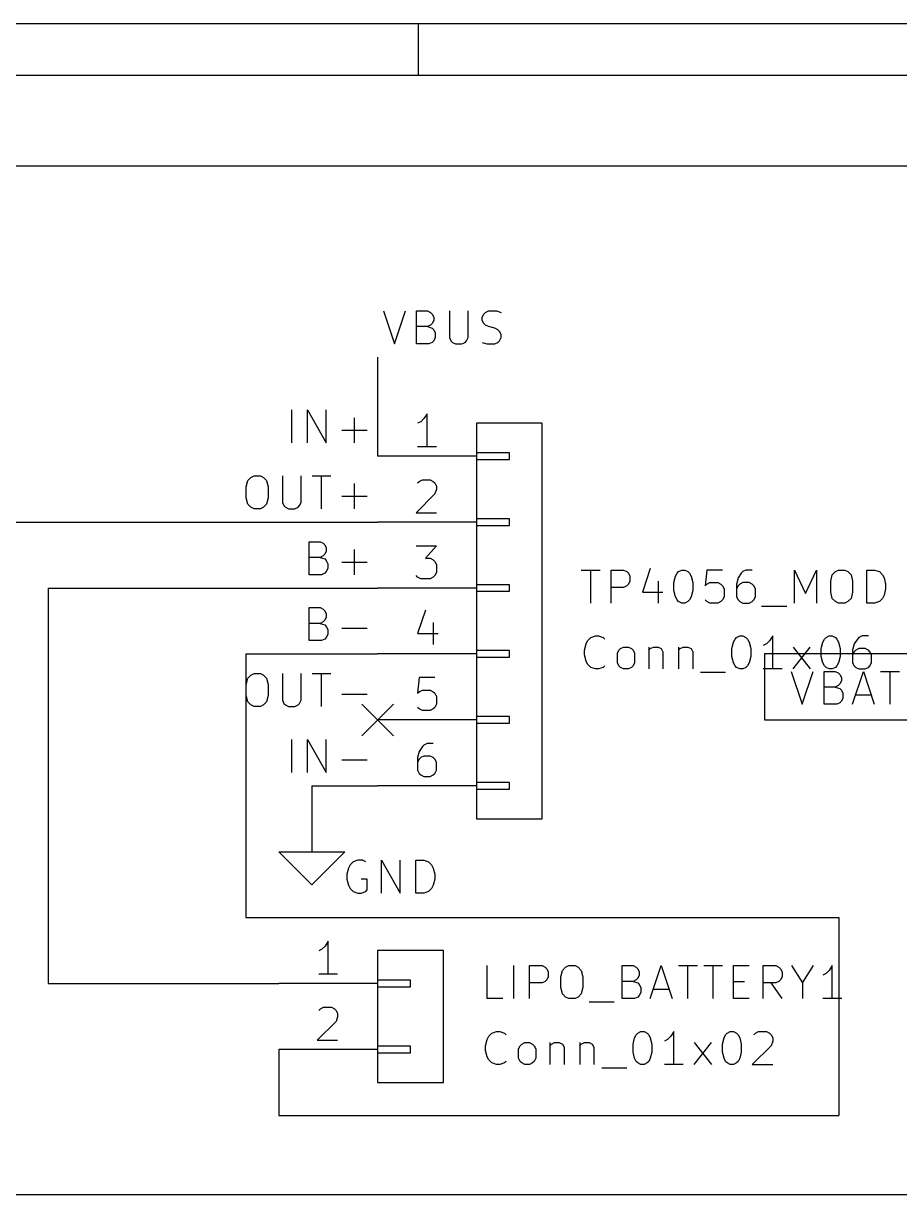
# Model space of a CAD drawing. Header units: inches. Extents: x 0.4 to 11.3, y -7.9 to -0.4.
# Drawn here: x 1.762 to 3.092, y -2.17 to -0.394 of the extents above; entities that cross this region are included whole.
import ezdxf

# ---------------------------------------------------------------- set-up
doc = ezdxf.new("R2010")
doc.units = ezdxf.units.IN
doc.header["$MEASUREMENT"] = 0
for name, color, linetype in [('BLUE', 174, 'CONTINUOUS'), ('GREENSIXTYFIVE', 129, 'CONTINUOUS'), ('LIGHTBLUE', 172, 'CONTINUOUS'), ('LIGHTGREEN', 92, 'CONTINUOUS'), ('LIGHTRED', 12, 'CONTINUOUS'), ('RED', 14, 'CONTINUOUS'), ('REDSIX', 19, 'CONTINUOUS'), ('WHITE', 250, 'CONTINUOUS')]:
    doc.layers.add(name, color=color, linetype=linetype)

msp = doc.modelspace()

# ---------------------------------------------------------------- linework, layer by layer
at = {"layer": 'BLUE', "linetype": 'CONTINUOUS'}
for p, q in [((2.276, -1.426), (2.324, -1.474)), ((2.324, -1.426), (2.276, -1.474))]:
    msp.add_line(p, q, dxfattribs=at)
at = {"layer": 'GREENSIXTYFIVE', "linetype": 'CONTINUOUS'}
for p, q in [((2.6091, -1.2228), (2.6377, -1.2228)), ((2.6091, -1.2228), (2.6377, -1.2228)), ((2.6234, -1.2728), (2.6234, -1.2228)), ((2.6234, -1.2728), (2.6234, -1.2228)), ((2.6544, -1.2728), (2.6544, -1.2228)), ((2.6544, -1.2228), (2.6734, -1.2228)), ((2.6544, -1.2728), (2.6544, -1.2228)), ((2.6544, -1.2228), (2.6734, -1.2228)), ((2.6734, -1.2228), (2.6782, -1.2252)), ((2.6734, -1.2228), (2.6782, -1.2252)), ((2.6782, -1.2252), (2.6806, -1.2276)), ((2.6782, -1.2252), (2.6806, -1.2276)), ((2.7139, -1.2204), (2.702, -1.2561)), ((2.7139, -1.2204), (2.702, -1.2561)), ((2.7544, -1.2276), (2.7568, -1.2252)), ((2.7544, -1.2276), (2.7568, -1.2252)), ((2.7568, -1.2252), (2.7615, -1.2228)), ((2.7568, -1.2252), (2.7615, -1.2228)), ((2.7615, -1.2228), (2.7663, -1.2228)), ((2.7615, -1.2228), (2.7663, -1.2228)), ((2.7663, -1.2228), (2.771, -1.2252)), ((2.7663, -1.2228), (2.771, -1.2252)), ((2.771, -1.2252), (2.7734, -1.2276)), ((2.771, -1.2252), (2.7734, -1.2276)), ((2.7996, -1.2228), (2.7972, -1.2466)), ((2.7996, -1.2228), (2.7972, -1.2466)), ((2.8234, -1.2228), (2.7996, -1.2228)), ((2.8234, -1.2228), (2.7996, -1.2228)), ((2.8544, -1.2252), (2.852, -1.2276)), ((2.8544, -1.2252), (2.852, -1.2276)), ((2.8591, -1.2228), (2.8544, -1.2252)), ((2.8591, -1.2228), (2.8544, -1.2252)), ((2.8687, -1.2228), (2.8591, -1.2228)), ((2.8687, -1.2228), (2.8591, -1.2228)), ((2.9329, -1.2728), (2.9329, -1.2228)), ((2.9329, -1.2228), (2.9496, -1.2585)), ((2.9329, -1.2728), (2.9329, -1.2228)), ((2.9329, -1.2228), (2.9496, -1.2585)), ((2.9496, -1.2585), (2.9663, -1.2228)), ((2.9496, -1.2585), (2.9663, -1.2228)), ((2.9663, -1.2228), (2.9663, -1.2728)), ((2.9663, -1.2228), (2.9663, -1.2728)), ((2.9901, -1.2299), (2.9948, -1.2252)), ((2.9901, -1.2299), (2.9948, -1.2252)), ((2.9948, -1.2252), (2.9996, -1.2228)), ((2.9948, -1.2252), (2.9996, -1.2228)), ((2.9996, -1.2228), (3.0091, -1.2228)), ((2.9996, -1.2228), (3.0091, -1.2228)), ((3.0091, -1.2228), (3.0139, -1.2252)), ((3.0091, -1.2228), (3.0139, -1.2252)), ((3.0139, -1.2252), (3.0187, -1.2299)), ((3.0139, -1.2252), (3.0187, -1.2299)), ((3.0425, -1.2728), (3.0425, -1.2228)), ((3.0425, -1.2228), (3.0544, -1.2228)), ((3.0425, -1.2728), (3.0425, -1.2228)), ((3.0425, -1.2228), (3.0544, -1.2228)), ((3.0544, -1.2228), (3.0615, -1.2252)), ((3.0544, -1.2228), (3.0615, -1.2252)), ((3.0615, -1.2252), (3.0663, -1.2299)), ((3.0615, -1.2252), (3.0663, -1.2299)), ((2.6806, -1.2276), (2.6829, -1.2323)), ((2.6806, -1.2276), (2.6829, -1.2323)), ((2.6829, -1.2395), (2.6806, -1.2442)), ((2.6829, -1.2395), (2.6806, -1.2442)), ((2.6829, -1.2323), (2.6829, -1.2395)), ((2.6829, -1.2323), (2.6829, -1.2395)), ((2.7258, -1.2395), (2.7258, -1.2728)), ((2.7258, -1.2395), (2.7258, -1.2728)), ((2.7496, -1.2418), (2.752, -1.2323)), ((2.7496, -1.2418), (2.752, -1.2323)), ((2.7496, -1.2538), (2.7496, -1.2418)), ((2.7496, -1.2538), (2.7496, -1.2418)), ((2.752, -1.2323), (2.7544, -1.2276)), ((2.752, -1.2323), (2.7544, -1.2276)), ((2.7734, -1.2276), (2.7758, -1.2323)), ((2.7734, -1.2276), (2.7758, -1.2323)), ((2.7758, -1.2323), (2.7782, -1.2418)), ((2.7758, -1.2323), (2.7782, -1.2418)), ((2.7782, -1.2418), (2.7782, -1.2538)), ((2.7782, -1.2418), (2.7782, -1.2538)), ((2.7996, -1.2442), (2.8044, -1.2418)), ((2.7996, -1.2442), (2.8044, -1.2418)), ((2.8044, -1.2418), (2.8163, -1.2418)), ((2.8044, -1.2418), (2.8163, -1.2418)), ((2.8163, -1.2418), (2.821, -1.2442)), ((2.8163, -1.2418), (2.821, -1.2442)), ((2.8472, -1.2347), (2.8449, -1.2442)), ((2.8472, -1.2347), (2.8449, -1.2442)), ((2.852, -1.2276), (2.8472, -1.2347)), ((2.852, -1.2276), (2.8472, -1.2347)), ((2.8544, -1.2418), (2.8496, -1.2442)), ((2.8544, -1.2418), (2.8496, -1.2442)), ((2.8639, -1.2418), (2.8544, -1.2418)), ((2.8639, -1.2418), (2.8544, -1.2418)), ((2.8687, -1.2442), (2.8639, -1.2418)), ((2.8687, -1.2442), (2.8639, -1.2418)), ((2.9877, -1.2395), (2.9901, -1.2299)), ((2.9877, -1.2395), (2.9901, -1.2299)), ((2.9877, -1.2561), (2.9877, -1.2395)), ((2.9877, -1.2561), (2.9877, -1.2395)), ((3.0187, -1.2299), (3.021, -1.2395)), ((3.0187, -1.2299), (3.021, -1.2395)), ((3.021, -1.2395), (3.021, -1.2561)), ((3.021, -1.2395), (3.021, -1.2561)), ((3.0663, -1.2299), (3.0687, -1.2347)), ((3.0663, -1.2299), (3.0687, -1.2347)), ((3.0687, -1.2347), (3.071, -1.2442)), ((3.0687, -1.2347), (3.071, -1.2442)), ((2.6734, -1.249), (2.6544, -1.249)), ((2.6734, -1.249), (2.6544, -1.249)), ((2.6782, -1.2466), (2.6734, -1.249)), ((2.6782, -1.2466), (2.6734, -1.249)), ((2.6806, -1.2442), (2.6782, -1.2466)), ((2.6806, -1.2442), (2.6782, -1.2466)), ((2.702, -1.2561), (2.7329, -1.2561)), ((2.702, -1.2561), (2.7329, -1.2561)), ((2.752, -1.2633), (2.7496, -1.2538)), ((2.752, -1.2633), (2.7496, -1.2538)), ((2.7782, -1.2538), (2.7758, -1.2633)), ((2.7782, -1.2538), (2.7758, -1.2633)), ((2.7972, -1.2466), (2.7996, -1.2442)), ((2.7972, -1.2466), (2.7996, -1.2442)), ((2.821, -1.2442), (2.8234, -1.2466)), ((2.821, -1.2442), (2.8234, -1.2466)), ((2.8234, -1.2466), (2.8258, -1.2514)), ((2.8234, -1.2466), (2.8258, -1.2514)), ((2.8258, -1.2514), (2.8258, -1.2633)), ((2.8258, -1.2514), (2.8258, -1.2633)), ((2.8449, -1.2442), (2.8449, -1.2633)), ((2.8449, -1.2442), (2.8449, -1.2633)), ((2.8472, -1.2466), (2.8449, -1.2514)), ((2.8472, -1.2466), (2.8449, -1.2514)), ((2.8496, -1.2442), (2.8472, -1.2466)), ((2.8496, -1.2442), (2.8472, -1.2466)), ((2.871, -1.2466), (2.8687, -1.2442)), ((2.871, -1.2466), (2.8687, -1.2442)), ((2.8734, -1.2514), (2.871, -1.2466)), ((2.8734, -1.2514), (2.871, -1.2466)), ((2.8734, -1.2633), (2.8734, -1.2514)), ((2.8734, -1.2633), (2.8734, -1.2514)), ((2.9901, -1.2657), (2.9877, -1.2561)), ((2.9901, -1.2657), (2.9877, -1.2561)), ((3.021, -1.2561), (3.0187, -1.2657)), ((3.021, -1.2561), (3.0187, -1.2657)), ((3.0687, -1.2609), (3.0663, -1.2657)), ((3.0687, -1.2609), (3.0663, -1.2657)), ((3.071, -1.2514), (3.0687, -1.2609)), ((3.071, -1.2514), (3.0687, -1.2609)), ((3.071, -1.2442), (3.071, -1.2514)), ((3.071, -1.2442), (3.071, -1.2514)), ((2.7544, -1.268), (2.752, -1.2633)), ((2.7544, -1.268), (2.752, -1.2633)), ((2.7568, -1.2704), (2.7544, -1.268)), ((2.7568, -1.2704), (2.7544, -1.268)), ((2.7615, -1.2728), (2.7568, -1.2704)), ((2.7615, -1.2728), (2.7568, -1.2704)), ((2.7663, -1.2728), (2.7615, -1.2728)), ((2.7663, -1.2728), (2.7615, -1.2728)), ((2.771, -1.2704), (2.7663, -1.2728)), ((2.771, -1.2704), (2.7663, -1.2728)), ((2.7734, -1.268), (2.771, -1.2704)), ((2.7734, -1.268), (2.771, -1.2704)), ((2.7758, -1.2633), (2.7734, -1.268)), ((2.7758, -1.2633), (2.7734, -1.268)), ((2.7996, -1.2704), (2.7972, -1.268)), ((2.7996, -1.2704), (2.7972, -1.268)), ((2.8044, -1.2728), (2.7996, -1.2704)), ((2.8044, -1.2728), (2.7996, -1.2704)), ((2.8163, -1.2728), (2.8044, -1.2728)), ((2.8163, -1.2728), (2.8044, -1.2728)), ((2.821, -1.2704), (2.8163, -1.2728)), ((2.821, -1.2704), (2.8163, -1.2728)), ((2.8234, -1.268), (2.821, -1.2704)), ((2.8234, -1.268), (2.821, -1.2704)), ((2.8258, -1.2633), (2.8234, -1.268)), ((2.8258, -1.2633), (2.8234, -1.268)), ((2.8449, -1.2633), (2.8472, -1.268)), ((2.8449, -1.2633), (2.8472, -1.268)), ((2.8472, -1.268), (2.8496, -1.2704)), ((2.8472, -1.268), (2.8496, -1.2704)), ((2.8496, -1.2704), (2.8544, -1.2728)), ((2.8496, -1.2704), (2.8544, -1.2728)), ((2.8544, -1.2728), (2.8639, -1.2728)), ((2.8544, -1.2728), (2.8639, -1.2728)), ((2.8639, -1.2728), (2.8687, -1.2704)), ((2.8639, -1.2728), (2.8687, -1.2704)), ((2.8687, -1.2704), (2.871, -1.268)), ((2.8687, -1.2704), (2.871, -1.268)), ((2.871, -1.268), (2.8734, -1.2633)), ((2.871, -1.268), (2.8734, -1.2633)), ((2.8829, -1.2776), (2.921, -1.2776)), ((2.8829, -1.2776), (2.921, -1.2776)), ((2.9948, -1.2704), (2.9901, -1.2657)), ((2.9948, -1.2704), (2.9901, -1.2657)), ((2.9996, -1.2728), (2.9948, -1.2704)), ((2.9996, -1.2728), (2.9948, -1.2704)), ((3.0091, -1.2728), (2.9996, -1.2728)), ((3.0091, -1.2728), (2.9996, -1.2728)), ((3.0139, -1.2704), (3.0091, -1.2728)), ((3.0139, -1.2704), (3.0091, -1.2728)), ((3.0187, -1.2657), (3.0139, -1.2704)), ((3.0187, -1.2657), (3.0139, -1.2704)), ((3.0544, -1.2728), (3.0425, -1.2728)), ((3.0544, -1.2728), (3.0425, -1.2728)), ((3.0615, -1.2704), (3.0544, -1.2728)), ((3.0615, -1.2704), (3.0544, -1.2728)), ((3.0663, -1.2657), (3.0615, -1.2704)), ((3.0663, -1.2657), (3.0615, -1.2704)), ((2.6163, -1.3347), (2.6187, -1.3299)), ((2.6163, -1.3347), (2.6187, -1.3299)), ((2.6187, -1.3299), (2.6234, -1.3252)), ((2.6187, -1.3299), (2.6234, -1.3252)), ((2.6234, -1.3252), (2.6306, -1.3228)), ((2.6234, -1.3252), (2.6306, -1.3228)), ((2.6306, -1.3228), (2.6353, -1.3228)), ((2.6306, -1.3228), (2.6353, -1.3228)), ((2.6353, -1.3228), (2.6425, -1.3252)), ((2.6353, -1.3228), (2.6425, -1.3252)), ((2.6425, -1.3252), (2.6449, -1.3276)), ((2.6425, -1.3252), (2.6449, -1.3276)), ((2.8401, -1.3323), (2.8425, -1.3276)), ((2.8401, -1.3323), (2.8425, -1.3276)), ((2.8425, -1.3276), (2.8448, -1.3252)), ((2.8425, -1.3276), (2.8448, -1.3252)), ((2.8448, -1.3252), (2.8496, -1.3228)), ((2.8448, -1.3252), (2.8496, -1.3228)), ((2.8496, -1.3228), (2.8544, -1.3228)), ((2.8496, -1.3228), (2.8544, -1.3228)), ((2.8544, -1.3228), (2.8591, -1.3252)), ((2.8544, -1.3228), (2.8591, -1.3252)), ((2.8591, -1.3252), (2.8615, -1.3276)), ((2.8591, -1.3252), (2.8615, -1.3276)), ((2.8615, -1.3276), (2.8639, -1.3323)), ((2.8615, -1.3276), (2.8639, -1.3323)), ((2.8948, -1.3299), (2.8901, -1.3347)), ((2.8948, -1.3299), (2.8901, -1.3347)), ((2.8996, -1.3228), (2.8948, -1.3299)), ((2.8996, -1.3228), (2.8948, -1.3299)), ((2.8996, -1.3728), (2.8996, -1.3228)), ((2.8996, -1.3728), (2.8996, -1.3228)), ((2.9758, -1.3323), (2.9782, -1.3276)), ((2.9758, -1.3323), (2.9782, -1.3276)), ((2.9782, -1.3276), (2.9806, -1.3252)), ((2.9782, -1.3276), (2.9806, -1.3252)), ((2.9806, -1.3252), (2.9853, -1.3228)), ((2.9806, -1.3252), (2.9853, -1.3228)), ((2.9853, -1.3228), (2.9901, -1.3228)), ((2.9853, -1.3228), (2.9901, -1.3228)), ((2.9901, -1.3228), (2.9948, -1.3252)), ((2.9901, -1.3228), (2.9948, -1.3252)), ((2.9948, -1.3252), (2.9972, -1.3276)), ((2.9948, -1.3252), (2.9972, -1.3276)), ((2.9972, -1.3276), (2.9996, -1.3323)), ((2.9972, -1.3276), (2.9996, -1.3323)), ((3.0282, -1.3276), (3.0234, -1.3347)), ((3.0282, -1.3276), (3.0234, -1.3347)), ((3.0306, -1.3252), (3.0282, -1.3276)), ((3.0306, -1.3252), (3.0282, -1.3276)), ((3.0353, -1.3228), (3.0306, -1.3252)), ((3.0353, -1.3228), (3.0306, -1.3252)), ((3.0448, -1.3228), (3.0353, -1.3228)), ((3.0448, -1.3228), (3.0353, -1.3228)), ((2.6139, -1.3442), (2.6163, -1.3347)), ((2.6139, -1.3442), (2.6163, -1.3347)), ((2.6139, -1.3514), (2.6139, -1.3442)), ((2.6139, -1.3514), (2.6139, -1.3442)), ((2.6639, -1.349), (2.6663, -1.3442)), ((2.6639, -1.349), (2.6663, -1.3442)), ((2.6639, -1.3633), (2.6639, -1.349)), ((2.6639, -1.3633), (2.6639, -1.349)), ((2.6663, -1.3442), (2.6687, -1.3418)), ((2.6663, -1.3442), (2.6687, -1.3418)), ((2.6687, -1.3418), (2.6734, -1.3395)), ((2.6687, -1.3418), (2.6734, -1.3395)), ((2.6734, -1.3395), (2.6806, -1.3395)), ((2.6734, -1.3395), (2.6806, -1.3395)), ((2.6806, -1.3395), (2.6853, -1.3418)), ((2.6806, -1.3395), (2.6853, -1.3418)), ((2.6853, -1.3418), (2.6877, -1.3442)), ((2.6853, -1.3418), (2.6877, -1.3442)), ((2.6877, -1.3442), (2.6901, -1.349)), ((2.6877, -1.3442), (2.6901, -1.349)), ((2.6901, -1.349), (2.6901, -1.3633)), ((2.6901, -1.349), (2.6901, -1.3633)), ((2.7115, -1.3395), (2.7115, -1.3728)), ((2.7115, -1.3395), (2.7115, -1.3728)), ((2.7115, -1.3442), (2.7139, -1.3418)), ((2.7115, -1.3442), (2.7139, -1.3418)), ((2.7139, -1.3418), (2.7187, -1.3395)), ((2.7139, -1.3418), (2.7187, -1.3395)), ((2.7187, -1.3395), (2.7258, -1.3395)), ((2.7187, -1.3395), (2.7258, -1.3395)), ((2.7258, -1.3395), (2.7306, -1.3418)), ((2.7258, -1.3395), (2.7306, -1.3418)), ((2.7306, -1.3418), (2.7329, -1.3466)), ((2.7306, -1.3418), (2.7329, -1.3466)), ((2.7329, -1.3466), (2.7329, -1.3728)), ((2.7329, -1.3466), (2.7329, -1.3728)), ((2.7568, -1.3395), (2.7568, -1.3728)), ((2.7568, -1.3395), (2.7568, -1.3728)), ((2.7568, -1.3442), (2.7591, -1.3418)), ((2.7568, -1.3442), (2.7591, -1.3418)), ((2.7591, -1.3418), (2.7639, -1.3395)), ((2.7591, -1.3418), (2.7639, -1.3395)), ((2.7639, -1.3395), (2.771, -1.3395)), ((2.7639, -1.3395), (2.771, -1.3395)), ((2.771, -1.3395), (2.7758, -1.3418)), ((2.771, -1.3395), (2.7758, -1.3418)), ((2.7758, -1.3418), (2.7782, -1.3466)), ((2.7758, -1.3418), (2.7782, -1.3466)), ((2.7782, -1.3466), (2.7782, -1.3728)), ((2.7782, -1.3466), (2.7782, -1.3728)), ((2.8377, -1.3418), (2.8401, -1.3323)), ((2.8377, -1.3418), (2.8401, -1.3323)), ((2.8377, -1.3538), (2.8377, -1.3418)), ((2.8377, -1.3538), (2.8377, -1.3418)), ((2.8639, -1.3323), (2.8663, -1.3418)), ((2.8639, -1.3323), (2.8663, -1.3418)), ((2.8663, -1.3418), (2.8663, -1.3538)), ((2.8663, -1.3418), (2.8663, -1.3538)), ((2.8901, -1.3347), (2.8853, -1.3371)), ((2.8901, -1.3347), (2.8853, -1.3371)), ((2.9306, -1.3728), (2.9567, -1.3395)), ((2.9306, -1.3395), (2.9567, -1.3728)), ((2.9306, -1.3728), (2.9567, -1.3395)), ((2.9306, -1.3395), (2.9567, -1.3728)), ((2.9734, -1.3418), (2.9758, -1.3323)), ((2.9734, -1.3418), (2.9758, -1.3323)), ((2.9734, -1.3538), (2.9734, -1.3418)), ((2.9734, -1.3538), (2.9734, -1.3418)), ((2.9996, -1.3323), (3.002, -1.3418)), ((2.9996, -1.3323), (3.002, -1.3418)), ((3.002, -1.3418), (3.002, -1.3538)), ((3.002, -1.3418), (3.002, -1.3538)), ((3.0234, -1.3347), (3.021, -1.3442)), ((3.0234, -1.3347), (3.021, -1.3442)), ((3.021, -1.3442), (3.021, -1.3633)), ((3.021, -1.3442), (3.021, -1.3633)), ((3.0234, -1.3466), (3.021, -1.3514)), ((3.0234, -1.3466), (3.021, -1.3514)), ((3.0258, -1.3442), (3.0234, -1.3466)), ((3.0258, -1.3442), (3.0234, -1.3466)), ((3.0306, -1.3418), (3.0258, -1.3442)), ((3.0306, -1.3418), (3.0258, -1.3442)), ((3.0401, -1.3418), (3.0306, -1.3418)), ((3.0401, -1.3418), (3.0306, -1.3418)), ((3.0448, -1.3442), (3.0401, -1.3418)), ((3.0448, -1.3442), (3.0401, -1.3418)), ((3.0472, -1.3466), (3.0448, -1.3442)), ((3.0472, -1.3466), (3.0448, -1.3442)), ((3.0496, -1.3514), (3.0472, -1.3466)), ((3.0496, -1.3514), (3.0472, -1.3466)), ((2.6163, -1.3609), (2.6139, -1.3514)), ((2.6163, -1.3609), (2.6139, -1.3514)), ((2.6187, -1.3657), (2.6163, -1.3609)), ((2.6187, -1.3657), (2.6163, -1.3609)), ((2.6234, -1.3704), (2.6187, -1.3657)), ((2.6234, -1.3704), (2.6187, -1.3657)), ((2.6663, -1.368), (2.6639, -1.3633)), ((2.6663, -1.368), (2.6639, -1.3633)), ((2.6901, -1.3633), (2.6877, -1.368)), ((2.6901, -1.3633), (2.6877, -1.368)), ((2.8401, -1.3633), (2.8377, -1.3538)), ((2.8401, -1.3633), (2.8377, -1.3538)), ((2.8425, -1.368), (2.8401, -1.3633)), ((2.8425, -1.368), (2.8401, -1.3633)), ((2.8639, -1.3633), (2.8615, -1.368)), ((2.8639, -1.3633), (2.8615, -1.368)), ((2.8663, -1.3538), (2.8639, -1.3633)), ((2.8663, -1.3538), (2.8639, -1.3633)), ((2.9758, -1.3633), (2.9734, -1.3538)), ((2.9758, -1.3633), (2.9734, -1.3538)), ((2.9782, -1.368), (2.9758, -1.3633)), ((2.9782, -1.368), (2.9758, -1.3633)), ((2.9996, -1.3633), (2.9972, -1.368)), ((2.9996, -1.3633), (2.9972, -1.368)), ((3.002, -1.3538), (2.9996, -1.3633)), ((3.002, -1.3538), (2.9996, -1.3633)), ((3.021, -1.3633), (3.0234, -1.368)), ((3.021, -1.3633), (3.0234, -1.368)), ((3.0472, -1.368), (3.0496, -1.3633)), ((3.0472, -1.368), (3.0496, -1.3633)), ((3.0496, -1.3633), (3.0496, -1.3514)), ((3.0496, -1.3633), (3.0496, -1.3514)), ((2.6306, -1.3728), (2.6234, -1.3704)), ((2.6306, -1.3728), (2.6234, -1.3704)), ((2.6353, -1.3728), (2.6306, -1.3728)), ((2.6353, -1.3728), (2.6306, -1.3728)), ((2.6425, -1.3704), (2.6353, -1.3728)), ((2.6425, -1.3704), (2.6353, -1.3728)), ((2.6449, -1.368), (2.6425, -1.3704)), ((2.6449, -1.368), (2.6425, -1.3704)), ((2.6687, -1.3704), (2.6663, -1.368)), ((2.6687, -1.3704), (2.6663, -1.368)), ((2.6734, -1.3728), (2.6687, -1.3704)), ((2.6734, -1.3728), (2.6687, -1.3704)), ((2.6806, -1.3728), (2.6734, -1.3728)), ((2.6806, -1.3728), (2.6734, -1.3728)), ((2.6853, -1.3704), (2.6806, -1.3728)), ((2.6853, -1.3704), (2.6806, -1.3728)), ((2.6877, -1.368), (2.6853, -1.3704)), ((2.6877, -1.368), (2.6853, -1.3704)), ((2.7901, -1.3776), (2.8282, -1.3776)), ((2.7901, -1.3776), (2.8282, -1.3776)), ((2.8448, -1.3704), (2.8425, -1.368)), ((2.8448, -1.3704), (2.8425, -1.368)), ((2.8496, -1.3728), (2.8448, -1.3704)), ((2.8496, -1.3728), (2.8448, -1.3704)), ((2.8544, -1.3728), (2.8496, -1.3728)), ((2.8544, -1.3728), (2.8496, -1.3728)), ((2.8591, -1.3704), (2.8544, -1.3728)), ((2.8591, -1.3704), (2.8544, -1.3728)), ((2.8615, -1.368), (2.8591, -1.3704)), ((2.8615, -1.368), (2.8591, -1.3704)), ((2.9139, -1.3728), (2.8853, -1.3728)), ((2.9139, -1.3728), (2.8853, -1.3728)), ((2.9806, -1.3704), (2.9782, -1.368)), ((2.9806, -1.3704), (2.9782, -1.368)), ((2.9853, -1.3728), (2.9806, -1.3704)), ((2.9853, -1.3728), (2.9806, -1.3704)), ((2.9901, -1.3728), (2.9853, -1.3728)), ((2.9901, -1.3728), (2.9853, -1.3728)), ((2.9948, -1.3704), (2.9901, -1.3728)), ((2.9948, -1.3704), (2.9901, -1.3728)), ((2.9972, -1.368), (2.9948, -1.3704)), ((2.9972, -1.368), (2.9948, -1.3704)), ((3.0234, -1.368), (3.0258, -1.3704)), ((3.0234, -1.368), (3.0258, -1.3704)), ((3.0258, -1.3704), (3.0306, -1.3728)), ((3.0258, -1.3704), (3.0306, -1.3728)), ((3.0306, -1.3728), (3.0401, -1.3728)), ((3.0306, -1.3728), (3.0401, -1.3728)), ((3.0401, -1.3728), (3.0448, -1.3704)), ((3.0401, -1.3728), (3.0448, -1.3704)), ((3.0448, -1.3704), (3.0472, -1.368)), ((3.0448, -1.3704), (3.0472, -1.368)), ((2.2629, -1.6652), (2.2581, -1.6699)), ((2.2629, -1.6652), (2.2581, -1.6699)), ((2.27, -1.6628), (2.2629, -1.6652)), ((2.27, -1.6628), (2.2629, -1.6652)), ((2.2771, -1.6628), (2.27, -1.6628)), ((2.2771, -1.6628), (2.27, -1.6628)), ((2.2819, -1.6652), (2.2771, -1.6628)), ((2.2819, -1.6652), (2.2771, -1.6628)), ((2.3057, -1.7128), (2.3057, -1.6628)), ((2.3057, -1.6628), (2.3343, -1.7128)), ((2.3057, -1.7128), (2.3057, -1.6628)), ((2.3057, -1.6628), (2.3343, -1.7128)), ((2.3343, -1.7128), (2.3343, -1.6628)), ((2.3343, -1.7128), (2.3343, -1.6628)), ((2.3581, -1.7128), (2.3581, -1.6628)), ((2.3581, -1.6628), (2.37, -1.6628)), ((2.3581, -1.7128), (2.3581, -1.6628)), ((2.3581, -1.6628), (2.37, -1.6628)), ((2.37, -1.6628), (2.3771, -1.6652)), ((2.37, -1.6628), (2.3771, -1.6652)), ((2.3771, -1.6652), (2.3819, -1.6699)), ((2.3771, -1.6652), (2.3819, -1.6699)), ((2.2557, -1.6747), (2.2533, -1.6842)), ((2.2557, -1.6747), (2.2533, -1.6842)), ((2.2533, -1.6842), (2.2533, -1.6914)), ((2.2533, -1.6842), (2.2533, -1.6914)), ((2.2581, -1.6699), (2.2557, -1.6747)), ((2.2581, -1.6699), (2.2557, -1.6747)), ((2.3819, -1.6699), (2.3843, -1.6747)), ((2.3819, -1.6699), (2.3843, -1.6747)), ((2.3843, -1.6747), (2.3867, -1.6842)), ((2.3843, -1.6747), (2.3867, -1.6842)), ((2.3867, -1.6842), (2.3867, -1.6914)), ((2.3867, -1.6842), (2.3867, -1.6914)), ((2.2533, -1.6914), (2.2557, -1.7009)), ((2.2533, -1.6914), (2.2557, -1.7009)), ((2.2557, -1.7009), (2.2581, -1.7057)), ((2.2557, -1.7009), (2.2581, -1.7057)), ((2.2843, -1.6914), (2.2748, -1.6914)), ((2.2843, -1.6914), (2.2748, -1.6914)), ((2.2843, -1.708), (2.2843, -1.6914)), ((2.2843, -1.708), (2.2843, -1.6914)), ((2.3843, -1.7009), (2.3819, -1.7057)), ((2.3843, -1.7009), (2.3819, -1.7057)), ((2.3867, -1.6914), (2.3843, -1.7009)), ((2.3867, -1.6914), (2.3843, -1.7009)), ((2.2581, -1.7057), (2.2629, -1.7104)), ((2.2581, -1.7057), (2.2629, -1.7104)), ((2.2629, -1.7104), (2.27, -1.7128)), ((2.2629, -1.7104), (2.27, -1.7128)), ((2.27, -1.7128), (2.2748, -1.7128)), ((2.27, -1.7128), (2.2748, -1.7128)), ((2.2748, -1.7128), (2.2819, -1.7104)), ((2.2748, -1.7128), (2.2819, -1.7104)), ((2.2819, -1.7104), (2.2843, -1.708)), ((2.2819, -1.7104), (2.2843, -1.708)), ((2.37, -1.7128), (2.3581, -1.7128)), ((2.37, -1.7128), (2.3581, -1.7128)), ((2.3771, -1.7104), (2.37, -1.7128)), ((2.3771, -1.7104), (2.37, -1.7128)), ((2.3819, -1.7057), (2.3771, -1.7104)), ((2.3819, -1.7057), (2.3771, -1.7104)), ((2.4663, -1.8728), (2.4663, -1.8228)), ((2.5068, -1.8728), (2.5068, -1.8228)), ((2.5306, -1.8728), (2.5306, -1.8228)), ((2.5306, -1.8228), (2.5496, -1.8228)), ((2.5496, -1.8228), (2.5544, -1.8252)), ((2.5544, -1.8252), (2.5568, -1.8276)), ((2.5568, -1.8276), (2.5591, -1.8323)), ((2.5806, -1.8299), (2.5853, -1.8252)), ((2.5853, -1.8252), (2.5901, -1.8228)), ((2.5901, -1.8228), (2.5996, -1.8228)), ((2.5996, -1.8228), (2.6044, -1.8252)), ((2.6044, -1.8252), (2.6091, -1.8299)), ((2.671, -1.8728), (2.671, -1.8228)), ((2.671, -1.8228), (2.6877, -1.8228)), ((2.6877, -1.8228), (2.6925, -1.8252)), ((2.6925, -1.8252), (2.6949, -1.8276)), ((2.6949, -1.8276), (2.6972, -1.8323)), ((2.7139, -1.8728), (2.7306, -1.8228)), ((2.7306, -1.8228), (2.7472, -1.8728)), ((2.7568, -1.8228), (2.7853, -1.8228)), ((2.771, -1.8728), (2.771, -1.8228)), ((2.7949, -1.8228), (2.8234, -1.8228)), ((2.8091, -1.8728), (2.8091, -1.8228)), ((2.8401, -1.8728), (2.8401, -1.8228)), ((2.8401, -1.8228), (2.8639, -1.8228)), ((2.8853, -1.8728), (2.8853, -1.8228)), ((2.8853, -1.8228), (2.9044, -1.8228)), ((2.9044, -1.8228), (2.9091, -1.8252)), ((2.9091, -1.8252), (2.9115, -1.8276)), ((2.9115, -1.8276), (2.9139, -1.8323)), ((2.9282, -1.8228), (2.9449, -1.849)), ((2.9449, -1.849), (2.9615, -1.8228)), ((2.9901, -1.8228), (2.9853, -1.8299)), ((2.9901, -1.8728), (2.9901, -1.8228)), ((2.5544, -1.8466), (2.5496, -1.849)), ((2.5568, -1.8442), (2.5544, -1.8466)), ((2.5591, -1.8395), (2.5568, -1.8442)), ((2.5591, -1.8323), (2.5591, -1.8395)), ((2.5782, -1.8395), (2.5806, -1.8299)), ((2.5782, -1.8561), (2.5782, -1.8395)), ((2.6091, -1.8299), (2.6115, -1.8395)), ((2.6115, -1.8395), (2.6115, -1.8561)), ((2.6877, -1.8466), (2.671, -1.8466)), ((2.6925, -1.8442), (2.6877, -1.8466)), ((2.6877, -1.8466), (2.6949, -1.849)), ((2.6949, -1.8418), (2.6925, -1.8442)), ((2.6972, -1.8371), (2.6949, -1.8418)), ((2.6972, -1.8323), (2.6972, -1.8371)), ((2.8401, -1.8466), (2.8568, -1.8466)), ((2.9091, -1.8466), (2.9044, -1.849)), ((2.9115, -1.8442), (2.9091, -1.8466)), ((2.9139, -1.8395), (2.9115, -1.8442)), ((2.9139, -1.8323), (2.9139, -1.8395)), ((2.9806, -1.8347), (2.9758, -1.8371)), ((2.9853, -1.8299), (2.9806, -1.8347)), ((2.5496, -1.849), (2.5306, -1.849)), ((2.5806, -1.8657), (2.5782, -1.8561)), ((2.6115, -1.8561), (2.6091, -1.8657)), ((2.6949, -1.849), (2.6972, -1.8514)), ((2.6972, -1.8514), (2.6996, -1.8561)), ((2.6996, -1.8633), (2.6972, -1.868)), ((2.6996, -1.8561), (2.6996, -1.8633)), ((2.7187, -1.8585), (2.7425, -1.8585)), ((2.9044, -1.849), (2.8853, -1.849)), ((2.9139, -1.8728), (2.8972, -1.849)), ((2.9449, -1.849), (2.9449, -1.8728)), ((2.4901, -1.8728), (2.4663, -1.8728)), ((2.5853, -1.8704), (2.5806, -1.8657)), ((2.5901, -1.8728), (2.5853, -1.8704)), ((2.5996, -1.8728), (2.5901, -1.8728)), ((2.6044, -1.8704), (2.5996, -1.8728)), ((2.6091, -1.8657), (2.6044, -1.8704)), ((2.621, -1.8776), (2.6591, -1.8776)), ((2.6901, -1.8728), (2.671, -1.8728)), ((2.6949, -1.8704), (2.6901, -1.8728)), ((2.6972, -1.868), (2.6949, -1.8704)), ((2.8639, -1.8728), (2.8401, -1.8728)), ((3.0044, -1.8728), (2.9758, -1.8728)), ((2.4639, -1.9442), (2.4663, -1.9347)), ((2.4663, -1.9347), (2.4687, -1.9299)), ((2.4687, -1.9299), (2.4734, -1.9252)), ((2.4734, -1.9252), (2.4806, -1.9228)), ((2.4806, -1.9228), (2.4853, -1.9228)), ((2.4853, -1.9228), (2.4925, -1.9252)), ((2.4925, -1.9252), (2.4949, -1.9276)), ((2.6877, -1.9418), (2.6901, -1.9323)), ((2.6901, -1.9323), (2.6925, -1.9276)), ((2.6925, -1.9276), (2.6948, -1.9252)), ((2.6948, -1.9252), (2.6996, -1.9228)), ((2.6996, -1.9228), (2.7044, -1.9228)), ((2.7044, -1.9228), (2.7091, -1.9252)), ((2.7091, -1.9252), (2.7115, -1.9276)), ((2.7115, -1.9276), (2.7139, -1.9323)), ((2.7139, -1.9323), (2.7163, -1.9418)), ((2.7401, -1.9347), (2.7353, -1.9371)), ((2.7448, -1.9299), (2.7401, -1.9347)), ((2.7496, -1.9228), (2.7448, -1.9299)), ((2.7496, -1.9728), (2.7496, -1.9228)), ((2.8234, -1.9418), (2.8258, -1.9323)), ((2.8258, -1.9323), (2.8282, -1.9276)), ((2.8282, -1.9276), (2.8306, -1.9252)), ((2.8306, -1.9252), (2.8353, -1.9228)), ((2.8353, -1.9228), (2.8401, -1.9228)), ((2.8401, -1.9228), (2.8448, -1.9252)), ((2.8448, -1.9252), (2.8472, -1.9276)), ((2.8472, -1.9276), (2.8496, -1.9323)), ((2.8496, -1.9323), (2.852, -1.9418)), ((2.871, -1.9276), (2.8734, -1.9252)), ((2.8734, -1.9252), (2.8782, -1.9228)), ((2.8782, -1.9228), (2.8901, -1.9228)), ((2.8901, -1.9228), (2.8948, -1.9252)), ((2.8948, -1.9252), (2.8972, -1.9276)), ((2.8972, -1.9276), (2.8996, -1.9323)), ((2.8996, -1.9323), (2.8996, -1.9371)), ((2.4639, -1.9514), (2.4639, -1.9442)), ((2.4663, -1.9609), (2.4639, -1.9514)), ((2.5139, -1.949), (2.5163, -1.9442)), ((2.5139, -1.9633), (2.5139, -1.949)), ((2.5163, -1.9442), (2.5187, -1.9418)), ((2.5187, -1.9418), (2.5234, -1.9395)), ((2.5234, -1.9395), (2.5306, -1.9395)), ((2.5306, -1.9395), (2.5353, -1.9418)), ((2.5353, -1.9418), (2.5377, -1.9442)), ((2.5377, -1.9442), (2.5401, -1.949)), ((2.5401, -1.949), (2.5401, -1.9633)), ((2.5615, -1.9395), (2.5615, -1.9728)), ((2.5615, -1.9442), (2.5639, -1.9418)), ((2.5639, -1.9418), (2.5687, -1.9395)), ((2.5687, -1.9395), (2.5758, -1.9395)), ((2.5758, -1.9395), (2.5806, -1.9418)), ((2.5806, -1.9418), (2.5829, -1.9466)), ((2.5829, -1.9466), (2.5829, -1.9728)), ((2.6068, -1.9395), (2.6068, -1.9728)), ((2.6068, -1.9442), (2.6091, -1.9418)), ((2.6091, -1.9418), (2.6139, -1.9395)), ((2.6139, -1.9395), (2.621, -1.9395)), ((2.621, -1.9395), (2.6258, -1.9418)), ((2.6258, -1.9418), (2.6282, -1.9466)), ((2.6282, -1.9466), (2.6282, -1.9728)), ((2.6877, -1.9538), (2.6877, -1.9418)), ((2.6901, -1.9633), (2.6877, -1.9538)), ((2.7163, -1.9538), (2.7139, -1.9633)), ((2.7163, -1.9418), (2.7163, -1.9538)), ((2.7806, -1.9728), (2.8067, -1.9395)), ((2.7806, -1.9395), (2.8067, -1.9728)), ((2.8234, -1.9538), (2.8234, -1.9418)), ((2.8258, -1.9633), (2.8234, -1.9538)), ((2.852, -1.9538), (2.8496, -1.9633)), ((2.852, -1.9418), (2.852, -1.9538)), ((2.8972, -1.9442), (2.8687, -1.9728)), ((2.8996, -1.9371), (2.8972, -1.9442)), ((2.4687, -1.9657), (2.4663, -1.9609)), ((2.4734, -1.9704), (2.4687, -1.9657)), ((2.4806, -1.9728), (2.4734, -1.9704)), ((2.4925, -1.9704), (2.4853, -1.9728)), ((2.4949, -1.968), (2.4925, -1.9704)), ((2.5163, -1.968), (2.5139, -1.9633)), ((2.5187, -1.9704), (2.5163, -1.968)), ((2.5234, -1.9728), (2.5187, -1.9704)), ((2.5353, -1.9704), (2.5306, -1.9728)), ((2.5377, -1.968), (2.5353, -1.9704)), ((2.5401, -1.9633), (2.5377, -1.968)), ((2.6925, -1.968), (2.6901, -1.9633)), ((2.6948, -1.9704), (2.6925, -1.968)), ((2.6996, -1.9728), (2.6948, -1.9704)), ((2.7091, -1.9704), (2.7044, -1.9728)), ((2.7115, -1.968), (2.7091, -1.9704)), ((2.7139, -1.9633), (2.7115, -1.968)), ((2.8282, -1.968), (2.8258, -1.9633)), ((2.8306, -1.9704), (2.8282, -1.968)), ((2.8353, -1.9728), (2.8306, -1.9704)), ((2.8448, -1.9704), (2.8401, -1.9728)), ((2.8472, -1.968), (2.8448, -1.9704)), ((2.8496, -1.9633), (2.8472, -1.968)), ((2.4853, -1.9728), (2.4806, -1.9728)), ((2.5306, -1.9728), (2.5234, -1.9728)), ((2.6401, -1.9776), (2.6782, -1.9776)), ((2.7044, -1.9728), (2.6996, -1.9728)), ((2.7639, -1.9728), (2.7353, -1.9728)), ((2.8401, -1.9728), (2.8353, -1.9728)), ((2.8687, -1.9728), (2.8996, -1.9728))]:
    msp.add_line(p, q, dxfattribs=at)
at = {"layer": 'LIGHTBLUE', "linetype": 'CONTINUOUS'}
for p, q in [((4.14, -0.61), (0.92, -0.61)), ((0.92, -2.17), (4.14, -2.17))]:
    msp.add_line(p, q, dxfattribs=at)
at = {"layer": 'LIGHTGREEN', "linetype": 'CONTINUOUS'}
for p, q in [((2.3, -0.9), (2.3, -1.05)), ((1.6, -1.15), (2.3, -1.15)), ((1.8, -1.25), (1.8, -1.85)), ((1.8, -1.25), (2.3, -1.25)), ((2.1, -1.35), (2.3, -1.35)), ((2.1, -1.35), (2.1, -1.75)), ((2.2, -1.55), (2.3, -1.55)), ((2.2, -1.55), (2.2, -1.6)), ((2.1, -1.75), (3, -1.75)), ((3, -1.75), (3, -2.05)), ((1.8, -1.85), (2.15, -1.85)), ((2.15, -1.95), (2.15, -2.05)), ((2.15, -2.05), (3, -2.05))]:
    msp.add_line(p, q, dxfattribs=at)
at = {"layer": 'LIGHTRED', "linetype": 'CONTINUOUS'}
for p, q in [((2.3702, -0.993), (2.3655, -0.9978)), ((2.3702, -0.993), (2.3655, -0.9978)), ((2.375, -0.9859), (2.3702, -0.993)), ((2.375, -0.9859), (2.3702, -0.993)), ((2.375, -1.0359), (2.375, -0.9859)), ((2.375, -1.0359), (2.375, -0.9859)), ((2.3655, -0.9978), (2.3607, -1.0002)), ((2.3655, -0.9978), (2.3607, -1.0002)), ((2.3893, -1.0359), (2.3607, -1.0359)), ((2.3893, -1.0359), (2.3607, -1.0359)), ((2.3607, -1.0906), (2.3631, -1.0883)), ((2.3607, -1.0906), (2.3631, -1.0883)), ((2.3631, -1.0883), (2.3679, -1.0859)), ((2.3631, -1.0883), (2.3679, -1.0859)), ((2.3679, -1.0859), (2.3798, -1.0859)), ((2.3679, -1.0859), (2.3798, -1.0859)), ((2.3798, -1.0859), (2.3845, -1.0883)), ((2.3798, -1.0859), (2.3845, -1.0883)), ((2.3845, -1.0883), (2.3869, -1.0906)), ((2.3845, -1.0883), (2.3869, -1.0906)), ((2.3869, -1.0906), (2.3893, -1.0954)), ((2.3869, -1.0906), (2.3893, -1.0954)), ((2.3893, -1.1002), (2.3869, -1.1073)), ((2.3893, -1.1002), (2.3869, -1.1073)), ((2.3893, -1.0954), (2.3893, -1.1002)), ((2.3893, -1.0954), (2.3893, -1.1002)), ((2.3869, -1.1073), (2.3583, -1.1359)), ((2.3869, -1.1073), (2.3583, -1.1359)), ((2.3583, -1.1359), (2.3893, -1.1359)), ((2.3583, -1.1359), (2.3893, -1.1359)), ((2.3583, -1.1859), (2.3893, -1.1859)), ((2.3583, -1.1859), (2.3893, -1.1859)), ((2.3893, -1.1859), (2.3726, -1.2049)), ((2.3893, -1.1859), (2.3726, -1.2049)), ((2.3726, -1.2049), (2.3798, -1.2049)), ((2.3726, -1.2049), (2.3798, -1.2049)), ((2.3798, -1.2049), (2.3845, -1.2073)), ((2.3798, -1.2049), (2.3845, -1.2073)), ((2.3845, -1.2073), (2.3869, -1.2097)), ((2.3845, -1.2073), (2.3869, -1.2097)), ((2.3869, -1.2097), (2.3893, -1.2144)), ((2.3869, -1.2097), (2.3893, -1.2144)), ((2.3893, -1.2144), (2.3893, -1.2264)), ((2.3893, -1.2144), (2.3893, -1.2264)), ((2.3607, -1.2335), (2.3583, -1.2311)), ((2.3607, -1.2335), (2.3583, -1.2311)), ((2.3655, -1.2359), (2.3607, -1.2335)), ((2.3655, -1.2359), (2.3607, -1.2335)), ((2.3798, -1.2359), (2.3655, -1.2359)), ((2.3798, -1.2359), (2.3655, -1.2359)), ((2.3845, -1.2335), (2.3798, -1.2359)), ((2.3845, -1.2335), (2.3798, -1.2359)), ((2.3869, -1.2311), (2.3845, -1.2335)), ((2.3869, -1.2311), (2.3845, -1.2335)), ((2.3893, -1.2264), (2.3869, -1.2311)), ((2.3893, -1.2264), (2.3869, -1.2311)), ((2.3726, -1.2835), (2.3607, -1.3192)), ((2.3726, -1.2835), (2.3607, -1.3192)), ((2.3845, -1.3025), (2.3845, -1.3359)), ((2.3845, -1.3025), (2.3845, -1.3359)), ((2.3607, -1.3192), (2.3917, -1.3192)), ((2.3607, -1.3192), (2.3917, -1.3192)), ((2.3631, -1.3859), (2.3607, -1.4097)), ((2.3631, -1.3859), (2.3607, -1.4097)), ((2.3869, -1.3859), (2.3631, -1.3859)), ((2.3869, -1.3859), (2.3631, -1.3859)), ((2.3607, -1.4097), (2.3631, -1.4073)), ((2.3607, -1.4097), (2.3631, -1.4073)), ((2.3631, -1.4073), (2.3679, -1.4049)), ((2.3631, -1.4073), (2.3679, -1.4049)), ((2.3679, -1.4049), (2.3798, -1.4049)), ((2.3679, -1.4049), (2.3798, -1.4049)), ((2.3798, -1.4049), (2.3845, -1.4073)), ((2.3798, -1.4049), (2.3845, -1.4073)), ((2.3845, -1.4073), (2.3869, -1.4097)), ((2.3845, -1.4073), (2.3869, -1.4097)), ((2.3869, -1.4097), (2.3893, -1.4144)), ((2.3869, -1.4097), (2.3893, -1.4144)), ((2.3893, -1.4144), (2.3893, -1.4264)), ((2.3893, -1.4144), (2.3893, -1.4264)), ((2.3631, -1.4335), (2.3607, -1.4311)), ((2.3631, -1.4335), (2.3607, -1.4311)), ((2.3679, -1.4359), (2.3631, -1.4335)), ((2.3679, -1.4359), (2.3631, -1.4335)), ((2.3798, -1.4359), (2.3679, -1.4359)), ((2.3798, -1.4359), (2.3679, -1.4359)), ((2.3845, -1.4335), (2.3798, -1.4359)), ((2.3845, -1.4335), (2.3798, -1.4359)), ((2.3869, -1.4311), (2.3845, -1.4335)), ((2.3869, -1.4311), (2.3845, -1.4335)), ((2.3893, -1.4264), (2.3869, -1.4311)), ((2.3893, -1.4264), (2.3869, -1.4311)), ((2.3679, -1.4906), (2.3631, -1.4978)), ((2.3679, -1.4906), (2.3631, -1.4978)), ((2.3702, -1.4883), (2.3679, -1.4906)), ((2.3702, -1.4883), (2.3679, -1.4906)), ((2.375, -1.4859), (2.3702, -1.4883)), ((2.375, -1.4859), (2.3702, -1.4883)), ((2.3845, -1.4859), (2.375, -1.4859)), ((2.3845, -1.4859), (2.375, -1.4859)), ((2.3631, -1.4978), (2.3607, -1.5073)), ((2.3631, -1.4978), (2.3607, -1.5073)), ((2.3607, -1.5073), (2.3607, -1.5264)), ((2.3607, -1.5073), (2.3607, -1.5264)), ((2.3631, -1.5097), (2.3607, -1.5144)), ((2.3631, -1.5097), (2.3607, -1.5144)), ((2.3655, -1.5073), (2.3631, -1.5097)), ((2.3655, -1.5073), (2.3631, -1.5097)), ((2.3702, -1.5049), (2.3655, -1.5073)), ((2.3702, -1.5049), (2.3655, -1.5073)), ((2.3798, -1.5049), (2.3702, -1.5049)), ((2.3798, -1.5049), (2.3702, -1.5049)), ((2.3845, -1.5073), (2.3798, -1.5049)), ((2.3845, -1.5073), (2.3798, -1.5049)), ((2.3869, -1.5097), (2.3845, -1.5073)), ((2.3869, -1.5097), (2.3845, -1.5073)), ((2.3893, -1.5144), (2.3869, -1.5097)), ((2.3893, -1.5144), (2.3869, -1.5097)), ((2.3607, -1.5264), (2.3631, -1.5311)), ((2.3607, -1.5264), (2.3631, -1.5311)), ((2.3869, -1.5311), (2.3893, -1.5264)), ((2.3869, -1.5311), (2.3893, -1.5264)), ((2.3893, -1.5264), (2.3893, -1.5144)), ((2.3893, -1.5264), (2.3893, -1.5144)), ((2.3631, -1.5311), (2.3655, -1.5335)), ((2.3631, -1.5311), (2.3655, -1.5335)), ((2.3655, -1.5335), (2.3702, -1.5359)), ((2.3655, -1.5335), (2.3702, -1.5359)), ((2.3702, -1.5359), (2.3798, -1.5359)), ((2.3702, -1.5359), (2.3798, -1.5359)), ((2.3798, -1.5359), (2.3845, -1.5335)), ((2.3798, -1.5359), (2.3845, -1.5335)), ((2.3845, -1.5335), (2.3869, -1.5311)), ((2.3845, -1.5335), (2.3869, -1.5311)), ((2.2202, -1.793), (2.2155, -1.7978)), ((2.225, -1.7859), (2.2202, -1.793)), ((2.225, -1.8359), (2.225, -1.7859)), ((2.2155, -1.7978), (2.2107, -1.8002)), ((2.2393, -1.8359), (2.2107, -1.8359)), ((2.2107, -1.8906), (2.2131, -1.8883)), ((2.2131, -1.8883), (2.2179, -1.8859)), ((2.2179, -1.8859), (2.2298, -1.8859)), ((2.2298, -1.8859), (2.2345, -1.8883)), ((2.2345, -1.8883), (2.2369, -1.8906)), ((2.2369, -1.8906), (2.2393, -1.8954)), ((2.2393, -1.9002), (2.2369, -1.9073)), ((2.2393, -1.8954), (2.2393, -1.9002)), ((2.2369, -1.9073), (2.2083, -1.9359)), ((2.2083, -1.9359), (2.2393, -1.9359))]:
    msp.add_line(p, q, dxfattribs=at)
at = {"layer": 'RED', "linetype": 'CONTINUOUS'}
for p, q in [((0.3937, -0.3937), (11.2993, -0.3937)), ((2.3622, -0.4724), (2.3622, -0.3937)), ((0.4724, -0.4724), (11.2206, -0.4724)), ((2.45, -1), (2.45, -1.6)), ((2.55, -1), (2.45, -1)), ((2.55, -1.6), (2.55, -1)), ((2.45, -1.045), (2.45, -1.055)), ((2.5, -1.045), (2.45, -1.045)), ((2.5, -1.055), (2.5, -1.045)), ((2.45, -1.05), (2.3, -1.05)), ((2.45, -1.05), (2.3, -1.05)), ((2.45, -1.055), (2.5, -1.055)), ((2.45, -1.15), (2.3, -1.15)), ((2.45, -1.15), (2.3, -1.15)), ((2.45, -1.145), (2.45, -1.155)), ((2.5, -1.145), (2.45, -1.145)), ((2.5, -1.155), (2.5, -1.145)), ((2.45, -1.155), (2.5, -1.155)), ((2.45, -1.25), (2.3, -1.25)), ((2.45, -1.25), (2.3, -1.25)), ((2.45, -1.245), (2.45, -1.255)), ((2.5, -1.245), (2.45, -1.245)), ((2.45, -1.255), (2.5, -1.255)), ((2.5, -1.255), (2.5, -1.245)), ((2.45, -1.345), (2.45, -1.355)), ((2.5, -1.345), (2.45, -1.345)), ((2.5, -1.355), (2.5, -1.345)), ((3.2562, -1.35), (2.8871, -1.35)), ((2.8871, -1.35), (2.8871, -1.4)), ((2.45, -1.35), (2.3, -1.35)), ((2.45, -1.35), (2.3, -1.35)), ((2.45, -1.355), (2.5, -1.355)), ((2.9277, -1.3764), (2.9444, -1.4264)), ((2.9444, -1.4264), (2.9611, -1.3764)), ((2.9777, -1.4264), (2.9777, -1.3764)), ((2.9777, -1.3764), (2.9944, -1.3764)), ((2.9944, -1.3764), (2.9992, -1.3788)), ((2.9992, -1.3788), (3.0015, -1.3811)), ((3.0015, -1.3811), (3.0039, -1.3859)), ((3.0206, -1.4264), (3.0373, -1.3764)), ((3.0373, -1.3764), (3.0539, -1.4264)), ((3.0634, -1.3764), (3.092, -1.3764)), ((3.0777, -1.4264), (3.0777, -1.3764)), ((2.8871, -1.4), (2.8871, -1.45)), ((2.9944, -1.4002), (2.9777, -1.4002)), ((2.9992, -1.3978), (2.9944, -1.4002)), ((2.9944, -1.4002), (3.0015, -1.4026)), ((3.0015, -1.3954), (2.9992, -1.3978)), ((3.0039, -1.3907), (3.0015, -1.3954)), ((3.0015, -1.4026), (3.0039, -1.4049)), ((3.0039, -1.3859), (3.0039, -1.3907)), ((3.0039, -1.4049), (3.0063, -1.4097)), ((3.0063, -1.4169), (3.0039, -1.4216)), ((3.0063, -1.4097), (3.0063, -1.4169)), ((3.0254, -1.4121), (3.0492, -1.4121)), ((2.9968, -1.4264), (2.9777, -1.4264)), ((3.0015, -1.424), (2.9968, -1.4264)), ((3.0039, -1.4216), (3.0015, -1.424)), ((2.45, -1.45), (2.3, -1.45)), ((2.45, -1.45), (2.3, -1.45)), ((2.45, -1.445), (2.45, -1.455)), ((2.5, -1.445), (2.45, -1.445)), ((2.45, -1.455), (2.5, -1.455)), ((2.5, -1.455), (2.5, -1.445)), ((2.8871, -1.45), (3.2562, -1.45)), ((2.45, -1.545), (2.45, -1.555)), ((2.5, -1.545), (2.45, -1.545)), ((2.5, -1.555), (2.5, -1.545)), ((2.45, -1.55), (2.3, -1.55)), ((2.45, -1.55), (2.3, -1.55)), ((2.45, -1.555), (2.5, -1.555)), ((2.2, -1.6), (2.2, -1.65)), ((2.45, -1.6), (2.55, -1.6)), ((2.2, -1.7), (2.15, -1.65)), ((2.15, -1.65), (2.2, -1.65)), ((2.2, -1.65), (2.25, -1.65)), ((2.25, -1.65), (2.2, -1.7)), ((2.3, -1.8), (2.3, -2)), ((2.4, -1.8), (2.3, -1.8)), ((2.4, -2), (2.4, -1.8)), ((2.3, -1.845), (2.3, -1.855)), ((2.35, -1.845), (2.3, -1.845)), ((2.35, -1.855), (2.35, -1.845)), ((2.3, -1.85), (2.15, -1.85)), ((2.3, -1.855), (2.35, -1.855)), ((2.3, -1.95), (2.15, -1.95)), ((2.3, -1.945), (2.3, -1.955)), ((2.35, -1.945), (2.3, -1.945)), ((2.35, -1.955), (2.35, -1.945)), ((2.3, -1.955), (2.35, -1.955)), ((2.3, -2), (2.4, -2))]:
    msp.add_line(p, q, dxfattribs=at)
at = {"layer": 'REDSIX', "linetype": 'CONTINUOUS'}
for p, q in [((2.3089, -0.8298), (2.3255, -0.8798)), ((2.3255, -0.8798), (2.3422, -0.8298)), ((2.3589, -0.8798), (2.3589, -0.8298)), ((2.3589, -0.8298), (2.3755, -0.8298)), ((2.3755, -0.8298), (2.3803, -0.8322)), ((2.3803, -0.8322), (2.3827, -0.8346)), ((2.3827, -0.8346), (2.3851, -0.8393)), ((2.4089, -0.8298), (2.4089, -0.8703)), ((2.4374, -0.8703), (2.4374, -0.8298)), ((2.4589, -0.8393), (2.4613, -0.8346)), ((2.4613, -0.8346), (2.4636, -0.8322)), ((2.4636, -0.8322), (2.4684, -0.8298)), ((2.4684, -0.8298), (2.4803, -0.8298)), ((2.4803, -0.8298), (2.4874, -0.8322)), ((2.3803, -0.8512), (2.3755, -0.8536)), ((2.3827, -0.8488), (2.3803, -0.8512)), ((2.3851, -0.8441), (2.3827, -0.8488)), ((2.3851, -0.8393), (2.3851, -0.8441)), ((2.4589, -0.8441), (2.4589, -0.8393)), ((2.4613, -0.8488), (2.4589, -0.8441)), ((2.4636, -0.8512), (2.4613, -0.8488)), ((2.4684, -0.8536), (2.4636, -0.8512)), ((2.3755, -0.8536), (2.3589, -0.8536)), ((2.3755, -0.8536), (2.3827, -0.856)), ((2.3827, -0.856), (2.3851, -0.8584)), ((2.3851, -0.8584), (2.3874, -0.8631)), ((2.3874, -0.8703), (2.3851, -0.875)), ((2.3874, -0.8631), (2.3874, -0.8703)), ((2.4089, -0.8703), (2.4113, -0.875)), ((2.4351, -0.875), (2.4374, -0.8703)), ((2.4779, -0.856), (2.4684, -0.8536)), ((2.4827, -0.8584), (2.4779, -0.856)), ((2.4851, -0.8608), (2.4827, -0.8584)), ((2.4874, -0.8655), (2.4851, -0.8608)), ((2.4851, -0.875), (2.4874, -0.8703)), ((2.4874, -0.8703), (2.4874, -0.8655)), ((2.3779, -0.8798), (2.3589, -0.8798)), ((2.3827, -0.8774), (2.3779, -0.8798)), ((2.3851, -0.875), (2.3827, -0.8774)), ((2.4113, -0.875), (2.4136, -0.8774)), ((2.4136, -0.8774), (2.4184, -0.8798)), ((2.4184, -0.8798), (2.4279, -0.8798)), ((2.4279, -0.8798), (2.4327, -0.8774)), ((2.4327, -0.8774), (2.4351, -0.875)), ((2.4589, -0.8774), (2.466, -0.8798)), ((2.466, -0.8798), (2.4779, -0.8798)), ((2.4779, -0.8798), (2.4827, -0.8774)), ((2.4827, -0.8774), (2.4851, -0.875)), ((2.1697, -1.0298), (2.1697, -0.9798)), ((2.1935, -1.0298), (2.1935, -0.9798)), ((2.1935, -0.9798), (2.2221, -1.0298)), ((2.2221, -1.0298), (2.2221, -0.9798)), ((2.2649, -1.0298), (2.2649, -0.9917)), ((2.2459, -1.0108), (2.284, -1.0108)), ((2.103, -1.0869), (2.1078, -1.0822)), ((2.1078, -1.0822), (2.1126, -1.0798)), ((2.1126, -1.0798), (2.1221, -1.0798)), ((2.1221, -1.0798), (2.1268, -1.0822)), ((2.1268, -1.0822), (2.1316, -1.0869)), ((2.1554, -1.0798), (2.1554, -1.1203)), ((2.184, -1.1203), (2.184, -1.0798)), ((2.2006, -1.0798), (2.2292, -1.0798)), ((2.2149, -1.1298), (2.2149, -1.0798)), ((2.1006, -1.0965), (2.103, -1.0869)), ((2.1006, -1.1131), (2.1006, -1.0965)), ((2.1316, -1.0869), (2.134, -1.0965)), ((2.134, -1.0965), (2.134, -1.1131)), ((2.2649, -1.1298), (2.2649, -1.0917)), ((2.103, -1.1227), (2.1006, -1.1131)), ((2.134, -1.1131), (2.1316, -1.1227)), ((2.2459, -1.1108), (2.284, -1.1108)), ((2.1078, -1.1274), (2.103, -1.1227)), ((2.1126, -1.1298), (2.1078, -1.1274)), ((2.1221, -1.1298), (2.1126, -1.1298)), ((2.1268, -1.1274), (2.1221, -1.1298)), ((2.1316, -1.1227), (2.1268, -1.1274)), ((2.1554, -1.1203), (2.1578, -1.125)), ((2.1578, -1.125), (2.1602, -1.1274)), ((2.1602, -1.1274), (2.1649, -1.1298)), ((2.1649, -1.1298), (2.1745, -1.1298)), ((2.1745, -1.1298), (2.1792, -1.1274)), ((2.1792, -1.1274), (2.1816, -1.125)), ((2.1816, -1.125), (2.184, -1.1203)), ((2.1959, -1.2298), (2.1959, -1.1798)), ((2.1959, -1.1798), (2.2126, -1.1798)), ((2.2126, -1.1798), (2.2173, -1.1822)), ((2.2173, -1.1822), (2.2197, -1.1846)), ((2.2197, -1.1846), (2.2221, -1.1893)), ((2.2221, -1.1893), (2.2221, -1.1941)), ((2.2126, -1.2036), (2.1959, -1.2036)), ((2.2173, -1.2012), (2.2126, -1.2036)), ((2.2126, -1.2036), (2.2197, -1.206)), ((2.2197, -1.1988), (2.2173, -1.2012)), ((2.2221, -1.1941), (2.2197, -1.1988)), ((2.2197, -1.206), (2.2221, -1.2084)), ((2.2649, -1.2298), (2.2649, -1.1917)), ((2.2221, -1.225), (2.2197, -1.2274)), ((2.2221, -1.2084), (2.2245, -1.2131)), ((2.2245, -1.2203), (2.2221, -1.225)), ((2.2245, -1.2131), (2.2245, -1.2203)), ((2.2459, -1.2108), (2.284, -1.2108)), ((2.2149, -1.2298), (2.1959, -1.2298)), ((2.2197, -1.2274), (2.2149, -1.2298)), ((2.1959, -1.3298), (2.1959, -1.2798)), ((2.1959, -1.2798), (2.2126, -1.2798)), ((2.2126, -1.2798), (2.2173, -1.2822)), ((2.2173, -1.2822), (2.2197, -1.2846)), ((2.2197, -1.2846), (2.2221, -1.2893)), ((2.2221, -1.2941), (2.2197, -1.2988)), ((2.2221, -1.2893), (2.2221, -1.2941)), ((2.2126, -1.3036), (2.1959, -1.3036)), ((2.2173, -1.3012), (2.2126, -1.3036)), ((2.2126, -1.3036), (2.2197, -1.306)), ((2.2197, -1.2988), (2.2173, -1.3012)), ((2.2197, -1.306), (2.2221, -1.3084)), ((2.2221, -1.3084), (2.2245, -1.3131)), ((2.2245, -1.3131), (2.2245, -1.3203)), ((2.2459, -1.3108), (2.284, -1.3108)), ((2.2149, -1.3298), (2.1959, -1.3298)), ((2.2197, -1.3274), (2.2149, -1.3298)), ((2.2221, -1.325), (2.2197, -1.3274)), ((2.2245, -1.3203), (2.2221, -1.325)), ((2.103, -1.3869), (2.1078, -1.3822)), ((2.1078, -1.3822), (2.1126, -1.3798)), ((2.1126, -1.3798), (2.1221, -1.3798)), ((2.1221, -1.3798), (2.1268, -1.3822)), ((2.1268, -1.3822), (2.1316, -1.3869)), ((2.1554, -1.3798), (2.1554, -1.4203)), ((2.184, -1.4203), (2.184, -1.3798)), ((2.2006, -1.3798), (2.2292, -1.3798)), ((2.2149, -1.4298), (2.2149, -1.3798)), ((2.1006, -1.3965), (2.103, -1.3869)), ((2.1006, -1.4131), (2.1006, -1.3965)), ((2.1316, -1.3869), (2.134, -1.3965)), ((2.134, -1.3965), (2.134, -1.4131)), ((2.103, -1.4227), (2.1006, -1.4131)), ((2.134, -1.4131), (2.1316, -1.4227)), ((2.1554, -1.4203), (2.1578, -1.425)), ((2.1816, -1.425), (2.184, -1.4203)), ((2.2459, -1.4108), (2.284, -1.4108)), ((2.1078, -1.4274), (2.103, -1.4227)), ((2.1126, -1.4298), (2.1078, -1.4274)), ((2.1221, -1.4298), (2.1126, -1.4298)), ((2.1268, -1.4274), (2.1221, -1.4298)), ((2.1316, -1.4227), (2.1268, -1.4274)), ((2.1578, -1.425), (2.1602, -1.4274)), ((2.1602, -1.4274), (2.1649, -1.4298)), ((2.1649, -1.4298), (2.1745, -1.4298)), ((2.1745, -1.4298), (2.1792, -1.4274)), ((2.1792, -1.4274), (2.1816, -1.425)), ((2.1697, -1.5298), (2.1697, -1.4798)), ((2.1935, -1.5298), (2.1935, -1.4798)), ((2.1935, -1.4798), (2.2221, -1.5298)), ((2.2221, -1.5298), (2.2221, -1.4798)), ((2.2459, -1.5108), (2.284, -1.5108))]:
    msp.add_line(p, q, dxfattribs=at)
at = {"layer": 'WHITE', "linetype": 'CONTINUOUS'}
for p, q in [((2.45, -1), (2.45, -1.6)), ((2.55, -1), (2.45, -1)), ((2.55, -1.6), (2.55, -1)), ((2.45, -1.6), (2.55, -1.6)), ((2.3, -1.8), (2.3, -2)), ((2.4, -1.8), (2.3, -1.8)), ((2.4, -2), (2.4, -1.8)), ((2.3, -2), (2.4, -2))]:
    msp.add_line(p, q, dxfattribs=at)

doc.saveas('drawing.dxf')
